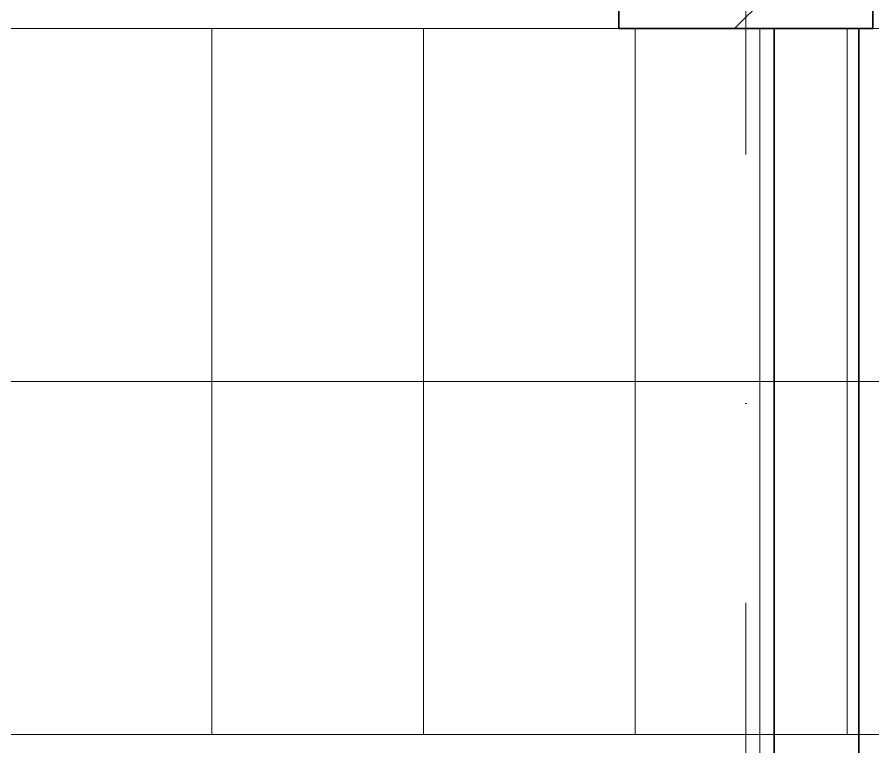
# Model space of a CAD drawing. Header units: millimetres. Extents: x -34838 to 729576, y -214038 to 121482.
# Drawn here: x 603148 to 604360, y -43432 to -42398 of the extents above; entities that cross this region are included whole.
import ezdxf
from ezdxf.enums import TextEntityAlignment as Align

# ---------------------------------------------------------------- set-up
doc = ezdxf.new("R2010")
doc.units = ezdxf.units.MM
doc.header["$MEASUREMENT"] = 0
doc.linetypes.add('Штрихпунктирная', pattern=[1340.555525, 705.555534, -352.777767, 0, -282.222223])
for name, color, linetype in [('А _ ОСІ КООРДИНАЦІЙНІ.3D', 7, 'Continuous'), ('АБ _ 1 _ КОЛОНИ _ КБ.3D', 7, 'Continuous'), ('АБ _ 2 _ СХОДИ _ ЗОВНІШНІ .3D', 7, 'Continuous')]:
    doc.layers.add(name, color=color, linetype=linetype)
for name, color, linetype, lineweight in [('А _ ОСІ КООРДИНАЦІЙНІ.3D_Ном._пера__105', 7, 'Continuous', 13), ('А _ ОСІ КООРДИНАЦІЙНІ.3D_Ном._пера__25', 7, 'Continuous', 0), ('АБ _ 0 _ СТІНИ _ ЗОВНІШНІ .3D_Ном._пера__27', 7, 'Continuous', 35), ('АБ _ 1 _ КОЛОНИ _ КБ.3D_Ном._пера__28', 7, 'Continuous', 35), ('АБ _ 2 _ СХОДИ _ ЗОВНІШНІ .3D_Ном._пера__71', 7, 'Continuous', 15), ('АБ _ 2 _ СХОДИ _ ЗОВНІШНІ .3D_Ном._пера__91', 7, 'Continuous', 13), ('АП _ ТЕП _ ЗОНИ ПРИМІЩЕНЬ .3D_Ном._пера__122', 255, 'Continuous', 0)]:
    doc.layers.add(name, color=color, linetype=linetype, lineweight=lineweight)
doc.styles.add('СГЕНЕРИР_СТИЛЬ_1', font='Arial.ttf')
doc.linetypes.add('ГП _ огорожа КЖ меньше 1м_ М 500', pattern='A,0,[1,20211006 Р’РµР»РёРєРёР№ Р±Р°СЃРµР№РЅ (Р±СѓС‚С–РєРё)_1.Shx,S=79.365079,R=0,X=0,Y=0],-10000,0', length=10000)

# ---------------------------------------------------------------- blocks, each defined once
blk = doc.blocks.new('Лестница_1_4')
at = {"layer": 'АБ _ 2 _ СХОДИ _ ЗОВНІШНІ .3D_Ном._пера__71', "color": 7, "linetype": 'Continuous', "lineweight": 15}
for p, q in [((77243.4, 11820), (77243.4, 10820)), ((77243.4, 10820), (77243.4, 11820)), ((77543.4, 11820), (77543.4, 10820)), ((77543.4, 10820), (77543.4, 11820)), ((77843.4, 11820), (77843.4, 10820)), ((77843.4, 10820), (77843.4, 11820)), ((78143.4, 11820), (78143.4, 10820)), ((78143.4, 10820), (78143.4, 11820)), ((79943.4, 11320), (73943.4, 11320))]:
    blk.add_line(p, q, dxfattribs=at)
at = {"layer": 'АБ _ 2 _ СХОДИ _ ЗОВНІШНІ .3D_Ном._пера__91', "color": 7, "linetype": 'Continuous', "lineweight": 13}
for p, q in [((77243.4, 11820), (76943.4, 11820)), ((77543.4, 11820), (77243.4, 11820)), ((77843.4, 11820), (77543.4, 11820)), ((78143.4, 11820), (77843.4, 11820)), ((78443.4, 11820), (78143.4, 11820)), ((76943.4, 10820), (77243.4, 10820)), ((77243.4, 10820), (77543.4, 10820)), ((77543.4, 10820), (77843.4, 10820)), ((77843.4, 10820), (78143.4, 10820)), ((78143.4, 10820), (78443.4, 10820))]:
    blk.add_line(p, q, dxfattribs=at)
blk = doc.blocks.new('Колонна_10_4', base_point=(78000, 12000))
at = {"layer": 'АБ _ 1 _ КОЛОНИ _ КБ.3D', "linetype": 'Continuous', "lineweight": 0, "true_color": 0x000000}
h = blk.add_hatch(dxfattribs=at)
h.set_pattern_fill('М___МЕТАЛ_СТАЛЬ_0004', color=18, style=0, pattern_type=2)
h.set_pattern_definition([(45, (0, 0), (-318.198, 318.198), []), (45, (-106.07, 106.07), (-318.198, 318.198), [])])
h.paths.add_polyline_path([(77820, 11820), (78180, 11820), (78180, 12180), (77820, 12180)])
at = {"layer": 'АБ _ 1 _ КОЛОНИ _ КБ.3D_Ном._пера__28', "color": 7, "linetype": 'Continuous', "lineweight": 35, "flags": 128}
blk.add_lwpolyline([(77820, 11820), (78180, 11820), (78180, 12180), (77820, 12180)], close=True, dxfattribs=at)
blk = doc.blocks.new('Стандартный Маркер Сетки_3')
at = {"layer": 'А _ ОСІ КООРДИНАЦІЙНІ.3D_Ном._пера__105', "color": 7, "linetype": 'Штрихпунктирная', "lineweight": 13}
blk.add_line((600, 0), (18299.2, 0), dxfattribs=at)
at = {"layer": 'А _ ОСІ КООРДИНАЦІЙНІ.3D_Ном._пера__25', "color": 7, "lineweight": 0, "style": 'СГЕНЕРИР_СТИЛЬ_1'}
blk.add_attdef('AC_MarkerText_1', text='', height=700, rotation=90, dxfattribs=at).set_placement((19899.2, 40), align=Align.MIDDLE_CENTER)

msp = doc.modelspace()

# ---------------------------------------------------------------- linework, layer by layer
at = {"layer": 'АБ _ 0 _ СТІНИ _ ЗОВНІШНІ .3D_Ном._пера__27', "color": 7, "linetype": 'Continuous', "lineweight": 35}
for p, q in [((604220, -42414.5), (604220, -43601.1)), ((604340, -43601.1), (604340, -42414.5))]:
    msp.add_line(p, q, dxfattribs=at)
at = {"layer": 'АП _ ТЕП _ ЗОНИ ПРИМІЩЕНЬ .3D_Ном._пера__122', "color": 255, "linetype": 'Continuous', "lineweight": 0}
for p, q in [((604000, -42414.5), (604000, -42074.5)), ((604200, -42414.5), (604000, -42414.5)), ((604200, -43601.1), (604200, -42414.5))]:
    msp.add_line(p, q, dxfattribs=at)

# ---------------------------------------------------------------- block references
at = {"layer": 'А _ ОСІ КООРДИНАЦІЙНІ.3D', "color": 7, "linetype": 'Continuous', "lineweight": 60, "zscale": 1000, "rotation": 270}
msp.add_blockref('Стандартный Маркер Сетки_3', (604180, -41287.4), dxfattribs=at)
at = {"layer": 'АБ _ 1 _ КОЛОНИ _ КБ.3D', "color": 7, "lineweight": 35}
msp.add_blockref('Колонна_10_4', (604180, -42234.5), dxfattribs=at)
at = {"layer": 'АБ _ 2 _ СХОДИ _ ЗОВНІШНІ .3D', "color": 7, "linetype": 'ГП _ огорожа КЖ меньше 1м_ М 500', "lineweight": 15}
msp.add_blockref('Лестница_1_4', (526180, -54234.5), dxfattribs=at)

doc.saveas('drawing.dxf')
